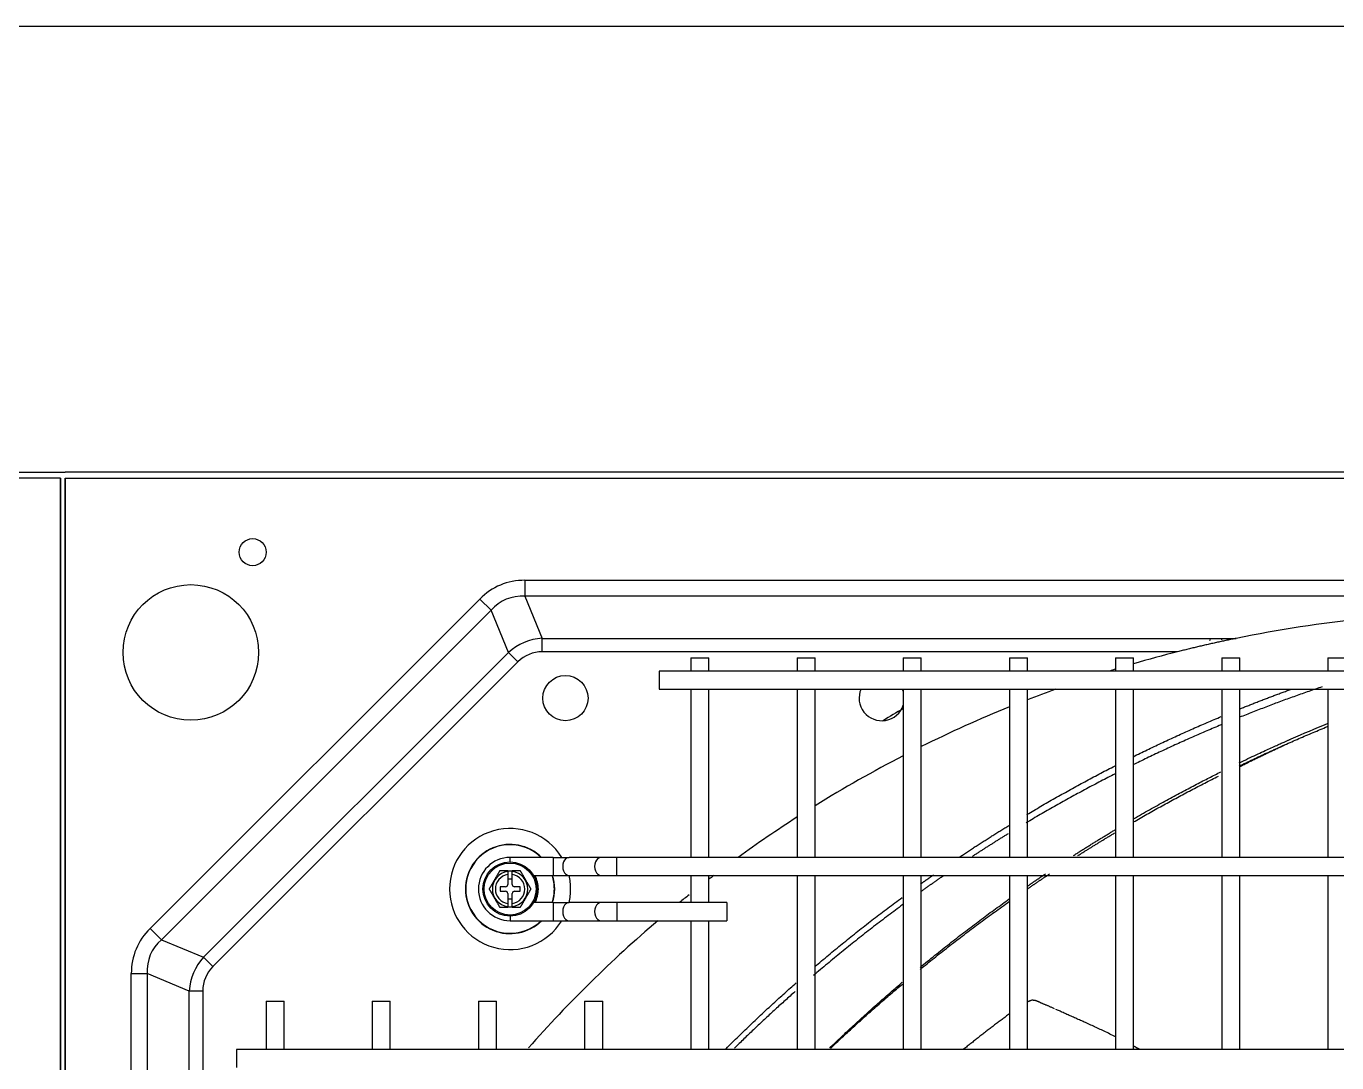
# Model space of a CAD drawing. Header units: millimetres. Extents: x 0 to 504600, y 0 to 118800.
# Drawn here: x 437497.9 to 437787.9, y 46309 to 46538.4 of the extents above; entities that cross this region are included whole.
import ezdxf

# ---------------------------------------------------------------- set-up
doc = ezdxf.new("R2010")
doc.units = ezdxf.units.MM
doc.header["$LTSCALE"] = 200
doc.layers.add('LG-AIRCON', color=240, linetype='Continuous')

# ---------------------------------------------------------------- blocks, each defined once
blk = doc.blocks.new('UXC')
at = {"layer": 'LG-AIRCON', "color": 0}
for p, q in [((-390.35, 762), (391.35, 762)), ((390.35, 760.7), (-390.35, 760.7)), ((390.35, 760.7), (390.35, 733)), ((390.35, 733), (390.35, 760.7)), ((1168.46, 762), (391.35, 762)), ((391.35, 733), (391.35, 760.7)), ((391.35, 760.7), (391.35, 733)), ((391.35, 760.7), (1168.46, 760.7)), ((493.1, 738.07), (493.1, 734.54)), ((493.1, 738.07), (1111.1, 738.07)), ((410.14, 661.04), (483.1, 733.93)), ((483.1, 733.93), (485.6, 731.43)), ((493.1, 734.54), (496.95, 725.23)), ((1111.1, 734.54), (493.1, 734.54)), ((390.35, 733), (390.35, 30)), ((390.35, 30), (390.35, 733)), ((391.35, 30), (391.35, 733)), ((391.35, 733), (391.35, 30)), ((485.6, 731.43), (412.64, 658.54)), ((489.45, 722.13), (485.6, 731.43)), ((496.95, 722.26), (496.95, 725.23)), ((496.95, 725.23), (650.51, 725.23)), ((637.53, 722.26), (496.95, 722.26)), ((421.94, 654.68), (489.45, 722.13)), ((491.55, 720.03), (424.04, 652.58)), ((491.55, 720.03), (489.45, 722.13)), ((529.81, 720.91), (533.81, 720.91)), ((529.81, 720.91), (529.81, 717.99)), ((533.81, 717.99), (533.81, 720.91)), ((553.31, 720.91), (557.31, 720.91)), ((553.31, 720.91), (553.31, 717.99)), ((557.31, 717.99), (557.31, 720.91)), ((576.81, 720.91), (580.81, 720.91)), ((576.81, 720.91), (576.81, 717.99)), ((580.81, 717.99), (580.81, 720.91)), ((600.31, 720.91), (604.31, 720.91)), ((600.31, 720.91), (600.31, 717.99)), ((604.31, 717.99), (604.31, 720.91)), ((623.81, 720.91), (623.81, 717.99)), ((623.81, 720.91), (627.81, 720.91)), ((627.81, 717.99), (627.81, 720.91)), ((647.31, 720.91), (647.31, 717.99)), ((647.31, 720.91), (651.31, 720.91)), ((651.31, 717.99), (651.31, 720.91)), ((670.81, 720.91), (674.81, 720.91)), ((670.81, 720.91), (670.81, 717.99)), ((522.8, 718), (522.8, 716)), ((1081.32, 718), (522.8, 718)), ((522.8, 716), (522.8, 714)), ((522.8, 714), (1081.32, 714)), ((529.81, 714), (529.81, 676.75)), ((533.81, 676.75), (533.81, 714)), ((553.31, 714), (553.31, 676.75)), ((557.31, 676.75), (557.31, 714)), ((576.81, 714), (576.81, 676.75)), ((580.81, 676.75), (580.81, 714)), ((600.31, 714), (600.31, 676.75)), ((604.31, 676.75), (604.31, 714)), ((623.81, 714), (623.81, 676.75)), ((627.81, 676.75), (627.81, 714)), ((647.31, 714), (647.31, 676.75)), ((651.31, 676.75), (651.31, 714)), ((670.81, 714), (670.81, 676.75)), ((489.81, 675.75), (489.81, 676.75)), ((499.33, 676.75), (489.81, 676.75)), ((499.33, 676.75), (499.33, 672.75)), ((499.33, 676.75), (502.87, 676.75)), ((509.94, 676.75), (502.87, 676.75)), ((513.47, 676.75), (509.94, 676.75)), ((1090.65, 676.75), (513.47, 676.75)), ((513.47, 672.75), (513.47, 676.75)), ((489.31, 673.75), (490.31, 673.75)), ((489.31, 673.64), (489.31, 672.96)), ((489.31, 672.96), (489.31, 670.75)), ((490.31, 672.96), (490.31, 673.64)), ((490.31, 670.75), (490.31, 672.96)), ((487.61, 670.25), (487.61, 669.25)), ((488.81, 670.25), (487.61, 670.25)), ((490.31, 671.95), (489.31, 671.95)), ((492.01, 670.25), (490.81, 670.25)), ((492.01, 669.25), (492.01, 670.25)), ((495.01, 672.75), (499.33, 672.75)), ((499.33, 672.75), (502.87, 672.75)), ((502.87, 672.75), (509.94, 672.75)), ((509.94, 672.75), (513.47, 672.75)), ((513.47, 672.75), (1090.65, 672.75)), ((529.81, 672.74), (529.81, 666.75)), ((533.81, 666.75), (533.81, 672.74)), ((553.31, 672.74), (553.31, 634.25)), ((557.31, 634.25), (557.31, 672.74)), ((576.81, 672.74), (576.81, 634.25)), ((580.81, 634.25), (580.81, 672.74)), ((600.31, 672.74), (600.31, 634.25)), ((604.31, 634.25), (604.31, 672.74)), ((623.81, 672.74), (623.81, 634.25)), ((627.81, 634.25), (627.81, 672.74)), ((647.31, 672.74), (647.31, 634.25)), ((651.31, 634.25), (651.31, 672.74)), ((670.81, 672.74), (670.81, 634.25)), ((487.61, 669.25), (488.81, 669.25)), ((489.31, 668.75), (489.31, 666.54)), ((489.31, 667.55), (490.31, 667.55)), ((490.31, 666.54), (490.31, 668.75)), ((490.81, 669.25), (492.01, 669.25)), ((489.31, 666.54), (489.31, 665.86)), ((490.31, 665.75), (489.31, 665.75)), ((490.31, 665.86), (490.31, 666.54)), ((499.33, 666.75), (495.01, 666.75)), ((499.33, 666.75), (499.33, 662.75)), ((499.33, 666.75), (502.87, 666.75)), ((509.94, 666.75), (502.87, 666.75)), ((513.47, 666.75), (509.94, 666.75)), ((513.47, 666.75), (513.47, 662.75)), ((537.76, 666.75), (513.47, 666.75)), ((537.76, 666.75), (537.76, 662.75)), ((489.81, 663.75), (489.81, 662.75)), ((489.81, 662.75), (499.33, 662.75)), ((499.33, 662.75), (502.87, 662.75)), ((502.87, 662.75), (509.94, 662.75)), ((509.94, 662.75), (513.47, 662.75)), ((513.47, 662.75), (537.76, 662.75)), ((529.81, 662.74), (529.81, 634.25)), ((533.81, 634.25), (533.81, 662.74)), ((410.14, 661.04), (412.64, 658.54)), ((412.64, 658.54), (421.94, 654.68)), ((424.04, 652.58), (421.94, 654.68)), ((405.99, 651.03), (409.53, 651.03)), ((405.99, 111.03), (405.99, 651.03)), ((418.83, 647.18), (409.53, 651.03)), ((409.53, 651.03), (409.53, 111.03)), ((421.8, 647.18), (418.83, 647.18)), ((418.83, 114.89), (418.83, 647.18)), ((421.8, 647.18), (421.8, 114.89)), ((435.81, 644.91), (435.81, 634.25)), ((435.81, 644.91), (439.81, 644.91)), ((439.81, 634.25), (439.81, 644.91)), ((459.31, 644.91), (463.31, 644.91)), ((459.31, 644.91), (459.31, 634.25)), ((463.31, 634.25), (463.31, 644.91)), ((482.81, 644.91), (486.81, 644.91)), ((482.81, 644.91), (482.81, 634.25)), ((486.81, 634.25), (486.81, 644.91)), ((506.31, 644.91), (510.31, 644.91)), ((506.31, 644.91), (506.31, 634.25)), ((510.31, 634.25), (510.31, 644.91)), ((429.3, 634.25), (429.3, 632.25)), ((1174.82, 634.25), (429.3, 634.25)), ((429.3, 632.25), (429.3, 630.25))]:
    blk.add_line(p, q, dxfattribs=at)
for points in [[(650.51, 725.23), (650.25, 725.18), (649.99, 725.12), (649.73, 725.07), (649.47, 725.02), (649.21, 724.96), (648.96, 724.91), (648.7, 724.85), (648.44, 724.8), (648.18, 724.74), (647.92, 724.69), (647.66, 724.63), (647.4, 724.58), (647.14, 724.52), (646.89, 724.47), (646.63, 724.41), (646.37, 724.35), (646.11, 724.3), (645.85, 724.24), (645.59, 724.18), (645.33, 724.12), (645.07, 724.06), (644.81, 724.01), (644.55, 723.95), (644.29, 723.89), (644.03, 723.83), (643.77, 723.77), (643.51, 723.71), (643.25, 723.65), (642.99, 723.59), (642.73, 723.53), (642.47, 723.47), (642.21, 723.41), (641.95, 723.34), (641.69, 723.28), (641.43, 723.22), (641.17, 723.16), (640.91, 723.1), (640.65, 723.03), (640.39, 722.97), (640.13, 722.91), (639.87, 722.84), (639.61, 722.78), (639.35, 722.72), (639.09, 722.65), (638.82, 722.59), (638.56, 722.52), (638.3, 722.46), (638.04, 722.39), (637.79, 722.33), (637.53, 722.26)], [(644.84, 724.83), (644.84, 724.83), (644.83, 724.83), (644.83, 724.83), (644.82, 724.83), (644.82, 724.83), (644.81, 724.83), (644.81, 724.83), (644.8, 724.82), (644.8, 724.82), (644.79, 724.82), (644.79, 724.82), (644.79, 724.82), (644.78, 724.82), (644.78, 724.82), (644.77, 724.82), (644.77, 724.82), (644.76, 724.81), (644.76, 724.81), (644.75, 724.81), (644.75, 724.81), (644.74, 724.81), (644.74, 724.81), (644.73, 724.81), (644.73, 724.81), (644.73, 724.81), (644.72, 724.81), (644.72, 724.8), (644.71, 724.8), (644.71, 724.8), (644.7, 724.8), (644.7, 724.8), (644.69, 724.8), (644.69, 724.8), (644.68, 724.8), (644.68, 724.8), (644.67, 724.8), (644.67, 724.79), (644.66, 724.79), (644.66, 724.79), (644.66, 724.79), (644.65, 724.79), (644.65, 724.79), (644.64, 724.79), (644.64, 724.79), (644.63, 724.79), (644.63, 724.78), (644.62, 724.78), (644.62, 724.78), (644.61, 724.78), (644.61, 724.78)], [(647.24, 725.07), (647.24, 725.06), (647.24, 725.06), (647.24, 725.05), (647.24, 725.05), (647.24, 725.05), (647.24, 725.04), (647.24, 725.04), (647.24, 725.03), (647.24, 725.03), (647.25, 725.03), (647.25, 725.02), (647.25, 725.02), (647.25, 725.01), (647.25, 725.01), (647.25, 725.01), (647.25, 725), (647.25, 725), (647.25, 724.99), (647.25, 724.99), (647.25, 724.99), (647.25, 724.98), (647.26, 724.98), (647.26, 724.98), (647.26, 724.97), (647.26, 724.97), (647.26, 724.96), (647.26, 724.96), (647.26, 724.96), (647.26, 724.95), (647.26, 724.95), (647.26, 724.94), (647.26, 724.94), (647.27, 724.94), (647.27, 724.93), (647.27, 724.93), (647.27, 724.92), (647.27, 724.92), (647.27, 724.92), (647.27, 724.91), (647.27, 724.91), (647.27, 724.9), (647.27, 724.9), (647.27, 724.9), (647.27, 724.89), (647.28, 724.89), (647.28, 724.88), (647.28, 724.88), (647.28, 724.88), (647.28, 724.87), (647.28, 724.87)], [(651.2, 709.57), (651.43, 709.67), (651.66, 709.76), (651.89, 709.85), (652.12, 709.94), (652.35, 710.04), (652.58, 710.13), (652.81, 710.22), (653.04, 710.31), (653.27, 710.4), (653.5, 710.49), (653.73, 710.58), (653.96, 710.68), (654.19, 710.77), (654.42, 710.86), (654.65, 710.95), (654.88, 711.04), (655.12, 711.13), (655.35, 711.22), (655.58, 711.31), (655.81, 711.4), (656.04, 711.49), (656.27, 711.58), (656.5, 711.66), (656.74, 711.75), (656.97, 711.84), (657.2, 711.93), (657.43, 712.02), (657.66, 712.11), (657.89, 712.2), (658.13, 712.28), (658.36, 712.37), (658.59, 712.46), (658.82, 712.55), (659.06, 712.63), (659.29, 712.72), (659.52, 712.81), (659.75, 712.89), (659.99, 712.98), (660.22, 713.07), (660.45, 713.15), (660.68, 713.24), (660.92, 713.33), (661.15, 713.41), (661.38, 713.5), (661.62, 713.58), (661.85, 713.67), (662.08, 713.75), (662.32, 713.84), (662.55, 713.92), (662.78, 714.01)], [(669.55, 714.5), (669.18, 714.38), (668.81, 714.25), (668.44, 714.13), (668.07, 714), (667.7, 713.88), (667.33, 713.75), (666.96, 713.62), (666.59, 713.49), (666.22, 713.36), (665.85, 713.24), (665.48, 713.11), (665.11, 712.98), (664.74, 712.85), (664.37, 712.72), (664, 712.59), (663.64, 712.45), (663.27, 712.32), (662.9, 712.19), (662.53, 712.06), (662.17, 711.93), (661.8, 711.79), (661.43, 711.66), (661.06, 711.52), (660.7, 711.39), (660.33, 711.26), (659.96, 711.12), (659.6, 710.98), (659.23, 710.85), (658.87, 710.71), (658.5, 710.57), (658.14, 710.44), (657.77, 710.3), (657.41, 710.16), (657.04, 710.02), (656.68, 709.88), (656.31, 709.74), (655.95, 709.6), (655.58, 709.46), (655.22, 709.32), (654.86, 709.18), (654.49, 709.04), (654.13, 708.9), (653.77, 708.76), (653.4, 708.61), (653.04, 708.47), (652.68, 708.33), (652.31, 708.18), (651.95, 708.04), (651.59, 707.9), (651.23, 707.75)], [(627.7, 699.04), (628.08, 699.23), (628.47, 699.42), (628.85, 699.61), (629.24, 699.8), (629.62, 699.98), (630.01, 700.17), (630.4, 700.36), (630.78, 700.54), (631.17, 700.73), (631.55, 700.92), (631.94, 701.1), (632.33, 701.28), (632.71, 701.47), (633.1, 701.65), (633.49, 701.83), (633.88, 702.02), (634.27, 702.2), (634.65, 702.38), (635.04, 702.56), (635.43, 702.74), (635.82, 702.92), (636.21, 703.1), (636.6, 703.28), (636.99, 703.46), (637.38, 703.64), (637.77, 703.81), (638.16, 703.99), (638.55, 704.17), (638.94, 704.34), (639.33, 704.52), (639.72, 704.7), (640.11, 704.87), (640.51, 705.04), (640.9, 705.22), (641.29, 705.39), (641.68, 705.56), (642.07, 705.74), (642.47, 705.91), (642.86, 706.08), (643.25, 706.25), (643.65, 706.42), (644.04, 706.59), (644.43, 706.76), (644.83, 706.93), (645.22, 707.1), (645.62, 707.26), (646.01, 707.43), (646.41, 707.6), (646.8, 707.76), (647.2, 707.93)], [(647.16, 706.09), (646.76, 705.92), (646.37, 705.75), (645.97, 705.59), (645.58, 705.42), (645.18, 705.25), (644.79, 705.09), (644.39, 704.92), (644, 704.75), (643.61, 704.58), (643.21, 704.41), (642.82, 704.24), (642.42, 704.07), (642.03, 703.9), (641.64, 703.73), (641.25, 703.55), (640.85, 703.38), (640.46, 703.21), (640.07, 703.04), (639.68, 702.86), (639.29, 702.69), (638.89, 702.51), (638.5, 702.34), (638.11, 702.16), (637.72, 701.98), (637.33, 701.81), (636.94, 701.63), (636.55, 701.45), (636.16, 701.27), (635.77, 701.09), (635.38, 700.91), (634.99, 700.73), (634.6, 700.55), (634.21, 700.37), (633.83, 700.19), (633.44, 700.01), (633.05, 699.83), (632.66, 699.64), (632.27, 699.46), (631.89, 699.28), (631.5, 699.09), (631.11, 698.91), (630.73, 698.72), (630.34, 698.53), (629.95, 698.35), (629.57, 698.16), (629.18, 697.97), (628.8, 697.79), (628.41, 697.6), (628.03, 697.41), (627.64, 697.22)], [(651.13, 697.66), (651.64, 697.91), (652.14, 698.15), (652.63, 698.38), (653.11, 698.61), (653.58, 698.83), (654.03, 699.05), (654.48, 699.25), (654.91, 699.46), (655.33, 699.65), (655.74, 699.84), (656.13, 700.03), (656.52, 700.21), (656.89, 700.38), (657.26, 700.55), (657.61, 700.71), (657.94, 700.86), (658.27, 701.01), (658.59, 701.15), (658.89, 701.29), (659.18, 701.42), (659.46, 701.55), (659.73, 701.67), (659.98, 701.78), (660.22, 701.89), (660.46, 702), (660.68, 702.1), (660.88, 702.19), (661.08, 702.28), (661.26, 702.36), (661.43, 702.43), (661.59, 702.5), (661.74, 702.57), (661.88, 702.63), (662, 702.68), (662.11, 702.73), (662.21, 702.78), (662.3, 702.82), (662.37, 702.85), (662.44, 702.88), (662.49, 702.9), (662.53, 702.92), (662.7, 702.99), (663.7, 703.43), (664.7, 703.86), (665.7, 704.29), (666.7, 704.72), (667.69, 705.14), (668.69, 705.55), (669.68, 705.97), (670.68, 706.38)], [(651.13, 696.97), (651.51, 697.16), (651.9, 697.34), (652.28, 697.53), (652.67, 697.71), (653.06, 697.9), (653.45, 698.08), (653.83, 698.27), (654.22, 698.45), (654.61, 698.63), (655, 698.81), (655.38, 698.99), (655.77, 699.18), (656.16, 699.36), (656.55, 699.54), (656.94, 699.72), (657.33, 699.9), (657.72, 700.07), (658.11, 700.25), (658.5, 700.43), (658.89, 700.61), (659.28, 700.78), (659.67, 700.96), (660.06, 701.14), (660.45, 701.31), (660.84, 701.49), (661.23, 701.66), (661.62, 701.84), (662.01, 702.01), (662.41, 702.18), (662.8, 702.35), (663.19, 702.53), (663.58, 702.7), (663.98, 702.87), (664.37, 703.04), (664.76, 703.21), (665.16, 703.38), (665.55, 703.55), (665.94, 703.72), (666.34, 703.89), (666.73, 704.05), (667.13, 704.22), (667.52, 704.39), (667.92, 704.56), (668.31, 704.72), (668.71, 704.89), (669.1, 705.05), (669.5, 705.22), (669.89, 705.38), (670.29, 705.54), (670.68, 705.71)], [(651.26, 696.83), (651.47, 696.93), (651.67, 697.03), (651.87, 697.14), (652.07, 697.24), (652.27, 697.34), (652.47, 697.44), (652.68, 697.54), (652.88, 697.64), (653.08, 697.74), (653.28, 697.84), (653.48, 697.94), (653.69, 698.04), (653.89, 698.14), (654.09, 698.24), (654.29, 698.34), (654.5, 698.44), (654.7, 698.54), (654.9, 698.64), (655.1, 698.74), (655.31, 698.84), (655.51, 698.93), (655.71, 699.03), (655.92, 699.13), (656.12, 699.23), (656.32, 699.33), (656.53, 699.43), (656.73, 699.52), (656.93, 699.62), (657.14, 699.72), (657.34, 699.81), (657.54, 699.91), (657.75, 700.01), (657.95, 700.1), (658.15, 700.2), (658.36, 700.3), (658.56, 700.39), (658.77, 700.49), (658.97, 700.58), (659.17, 700.68), (659.38, 700.78), (659.58, 700.87), (659.79, 700.97), (659.99, 701.06), (660.2, 701.16), (660.4, 701.25), (660.61, 701.34), (660.81, 701.44), (661.02, 701.53), (661.22, 701.63), (661.43, 701.72)], [(604.2, 686.25), (604.58, 686.48), (604.96, 686.71), (605.35, 686.93), (605.73, 687.16), (606.12, 687.39), (606.5, 687.61), (606.89, 687.84), (607.27, 688.06), (607.66, 688.29), (608.04, 688.51), (608.43, 688.73), (608.82, 688.95), (609.2, 689.18), (609.59, 689.4), (609.98, 689.62), (610.36, 689.84), (610.75, 690.06), (611.14, 690.28), (611.53, 690.5), (611.92, 690.72), (612.3, 690.93), (612.69, 691.15), (613.08, 691.37), (613.47, 691.58), (613.86, 691.8), (614.25, 692.01), (614.64, 692.23), (615.03, 692.44), (615.42, 692.66), (615.81, 692.87), (616.2, 693.08), (616.59, 693.29), (616.99, 693.51), (617.38, 693.72), (617.77, 693.93), (618.16, 694.14), (618.55, 694.35), (618.95, 694.55), (619.34, 694.76), (619.73, 694.97), (620.13, 695.18), (620.52, 695.38), (620.91, 695.59), (621.31, 695.8), (621.7, 696), (622.1, 696.21), (622.49, 696.41), (622.89, 696.61), (623.28, 696.82), (623.68, 697.02)], [(623.71, 695.25), (623.31, 695.05), (622.91, 694.84), (622.51, 694.64), (622.11, 694.43), (621.72, 694.23), (621.32, 694.02), (620.92, 693.81), (620.52, 693.61), (620.12, 693.4), (619.73, 693.19), (619.33, 692.98), (618.93, 692.77), (618.54, 692.56), (618.14, 692.35), (617.74, 692.14), (617.35, 691.93), (616.95, 691.71), (616.56, 691.5), (616.16, 691.29), (615.77, 691.07), (615.37, 690.86), (614.98, 690.64), (614.58, 690.43), (614.19, 690.21), (613.8, 690), (613.4, 689.78), (613.01, 689.56), (612.62, 689.34), (612.22, 689.12), (611.83, 688.9), (611.44, 688.68), (611.05, 688.46), (610.65, 688.24), (610.26, 688.02), (609.87, 687.8), (609.48, 687.58), (609.09, 687.35), (608.7, 687.13), (608.31, 686.9), (607.92, 686.68), (607.53, 686.45), (607.14, 686.23), (606.75, 686), (606.36, 685.77), (605.97, 685.55), (605.59, 685.32), (605.2, 685.09), (604.81, 684.86), (604.42, 684.63), (604.03, 684.4)], [(627.75, 684.59), (628.12, 684.8), (628.49, 685.02), (628.87, 685.23), (629.24, 685.44), (629.61, 685.66), (629.98, 685.87), (630.36, 686.08), (630.73, 686.29), (631.1, 686.5), (631.48, 686.71), (631.85, 686.92), (632.22, 687.13), (632.6, 687.34), (632.97, 687.55), (633.35, 687.76), (633.72, 687.96), (634.1, 688.17), (634.47, 688.38), (634.85, 688.58), (635.22, 688.79), (635.6, 689), (635.98, 689.2), (636.35, 689.41), (636.73, 689.61), (637.11, 689.81), (637.48, 690.02), (637.86, 690.22), (638.24, 690.42), (638.62, 690.62), (639, 690.82), (639.38, 691.02), (639.75, 691.23), (640.13, 691.43), (640.51, 691.62), (640.89, 691.82), (641.27, 692.02), (641.65, 692.22), (642.03, 692.42), (642.41, 692.61), (642.79, 692.81), (643.18, 693.01), (643.56, 693.2), (643.94, 693.4), (644.32, 693.59), (644.7, 693.79), (645.08, 693.98), (645.47, 694.18), (645.85, 694.37), (646.23, 694.56), (646.62, 694.75)], [(627.76, 685.26), (628.21, 685.52), (628.67, 685.78), (629.12, 686.04), (629.57, 686.3), (630.01, 686.56), (630.45, 686.81), (630.89, 687.06), (631.33, 687.3), (631.77, 687.55), (632.2, 687.79), (632.63, 688.03), (633.05, 688.27), (633.48, 688.5), (633.9, 688.74), (634.31, 688.97), (634.73, 689.2), (635.14, 689.42), (635.55, 689.65), (635.96, 689.87), (636.36, 690.09), (636.76, 690.31), (637.16, 690.52), (637.55, 690.73), (637.95, 690.94), (638.33, 691.15), (638.72, 691.36), (639.1, 691.56), (639.48, 691.76), (639.86, 691.96), (640.24, 692.16), (640.61, 692.36), (640.98, 692.55), (641.34, 692.74), (641.7, 692.93), (642.06, 693.12), (642.42, 693.3), (642.77, 693.49), (643.13, 693.67), (643.47, 693.85), (643.82, 694.02), (644.16, 694.2), (644.5, 694.37), (644.84, 694.54), (645.17, 694.71), (645.5, 694.88), (645.82, 695.04), (646.15, 695.2), (646.47, 695.37), (646.79, 695.52), (647.1, 695.68)], [(589.32, 676.85), (589.53, 677), (589.75, 677.14), (589.96, 677.28), (590.18, 677.43), (590.39, 677.57), (590.61, 677.71), (590.82, 677.85), (591.04, 678), (591.25, 678.14), (591.47, 678.28), (591.69, 678.42), (591.9, 678.56), (592.12, 678.7), (592.33, 678.85), (592.55, 678.99), (592.77, 679.13), (592.98, 679.27), (593.2, 679.41), (593.41, 679.55), (593.63, 679.69), (593.85, 679.83), (594.06, 679.97), (594.28, 680.11), (594.5, 680.25), (594.71, 680.39), (594.93, 680.53), (595.15, 680.66), (595.37, 680.8), (595.58, 680.94), (595.8, 681.08), (596.02, 681.22), (596.24, 681.36), (596.45, 681.49), (596.67, 681.63), (596.89, 681.77), (597.11, 681.91), (597.32, 682.04), (597.54, 682.18), (597.76, 682.32), (597.98, 682.45), (598.2, 682.59), (598.41, 682.73), (598.63, 682.86), (598.85, 683), (599.07, 683.13), (599.29, 683.27), (599.51, 683.4), (599.73, 683.54), (599.94, 683.67), (600.16, 683.81)], [(600.04, 681.99), (599.88, 681.89), (599.72, 681.79), (599.56, 681.69), (599.4, 681.59), (599.24, 681.5), (599.09, 681.4), (598.93, 681.3), (598.77, 681.2), (598.61, 681.1), (598.45, 681), (598.29, 680.91), (598.13, 680.81), (597.98, 680.71), (597.82, 680.61), (597.66, 680.51), (597.5, 680.41), (597.34, 680.31), (597.18, 680.21), (597.03, 680.11), (596.87, 680.01), (596.71, 679.91), (596.55, 679.81), (596.39, 679.71), (596.24, 679.61), (596.08, 679.51), (595.92, 679.41), (595.76, 679.31), (595.6, 679.21), (595.45, 679.11), (595.29, 679.01), (595.13, 678.91), (594.97, 678.81), (594.82, 678.71), (594.66, 678.61), (594.5, 678.51), (594.34, 678.41), (594.18, 678.31), (594.03, 678.21), (593.87, 678.1), (593.71, 678), (593.56, 677.9), (593.4, 677.8), (593.24, 677.7), (593.08, 677.6), (592.93, 677.49), (592.77, 677.39), (592.61, 677.29), (592.46, 677.19), (592.3, 677.09), (592.14, 676.98)], [(614.47, 677.15), (614.66, 677.28), (614.85, 677.4), (615.04, 677.52), (615.24, 677.64), (615.43, 677.76), (615.62, 677.88), (615.81, 678.01), (616, 678.13), (616.19, 678.25), (616.37, 678.36), (616.56, 678.48), (616.75, 678.6), (616.94, 678.72), (617.13, 678.84), (617.32, 678.96), (617.5, 679.07), (617.69, 679.19), (617.88, 679.31), (618.06, 679.42), (618.25, 679.54), (618.43, 679.66), (618.62, 679.77), (618.8, 679.89), (618.99, 680), (619.17, 680.11), (619.36, 680.23), (619.54, 680.34), (619.72, 680.45), (619.9, 680.57), (620.09, 680.68), (620.27, 680.79), (620.45, 680.9), (620.63, 681.01), (620.81, 681.12), (620.99, 681.23), (621.17, 681.34), (621.35, 681.45), (621.53, 681.56), (621.71, 681.67), (621.89, 681.78), (622.07, 681.89), (622.25, 682), (622.43, 682.1), (622.61, 682.21), (622.78, 682.32), (622.96, 682.43), (623.14, 682.53), (623.31, 682.64), (623.49, 682.74), (623.66, 682.85)], [(615.45, 677.14), (615.61, 677.24), (615.78, 677.35), (615.94, 677.45), (616.1, 677.55), (616.26, 677.66), (616.43, 677.76), (616.59, 677.86), (616.75, 677.96), (616.92, 678.07), (617.08, 678.17), (617.24, 678.27), (617.41, 678.37), (617.57, 678.47), (617.73, 678.58), (617.9, 678.68), (618.06, 678.78), (618.23, 678.88), (618.39, 678.98), (618.55, 679.08), (618.72, 679.19), (618.88, 679.29), (619.04, 679.39), (619.21, 679.49), (619.37, 679.59), (619.54, 679.69), (619.7, 679.79), (619.87, 679.89), (620.03, 679.99), (620.19, 680.09), (620.36, 680.2), (620.52, 680.3), (620.69, 680.4), (620.85, 680.5), (621.02, 680.6), (621.18, 680.7), (621.35, 680.8), (621.51, 680.9), (621.68, 681), (621.84, 681.1), (622.01, 681.2), (622.17, 681.29), (622.34, 681.39), (622.5, 681.49), (622.67, 681.59), (622.83, 681.69), (623, 681.79), (623.16, 681.89), (623.33, 681.99), (623.49, 682.09), (623.66, 682.19)], [(487.5, 673.75), (487.49, 673.73), (487.47, 673.7), (487.44, 673.64), (487.4, 673.57), (487.36, 673.5), (487.31, 673.42), (487.27, 673.34), (487.22, 673.25), (487.17, 673.17), (487.12, 673.08), (487.07, 672.99), (487.02, 672.91), (486.97, 672.82), (486.91, 672.73), (486.86, 672.64), (486.81, 672.55), (486.76, 672.46), (486.71, 672.37), (486.66, 672.28), (486.61, 672.2), (486.55, 672.11), (486.5, 672.02), (486.45, 671.93), (486.4, 671.84), (486.35, 671.75), (486.3, 671.66), (486.24, 671.57), (486.19, 671.48), (486.14, 671.39), (486.09, 671.3), (486.04, 671.21), (485.99, 671.12), (485.94, 671.03), (485.88, 670.94), (485.83, 670.86), (485.78, 670.77), (485.73, 670.68), (485.68, 670.59), (485.63, 670.5), (485.58, 670.41), (485.53, 670.33), (485.48, 670.24), (485.43, 670.16), (485.38, 670.08), (485.34, 670), (485.29, 669.92), (485.26, 669.86), (485.22, 669.8), (485.2, 669.77), (485.19, 669.75)], [(489.31, 673.75), (489.27, 673.75), (489.23, 673.75), (489.19, 673.75), (489.15, 673.75), (489.1, 673.75), (489.06, 673.75), (489.02, 673.75), (488.98, 673.75), (488.94, 673.75), (488.9, 673.75), (488.86, 673.75), (488.81, 673.75), (488.77, 673.75), (488.73, 673.75), (488.69, 673.75), (488.65, 673.75), (488.61, 673.75), (488.57, 673.75), (488.52, 673.75), (488.48, 673.75), (488.44, 673.75), (488.4, 673.75), (488.36, 673.75), (488.32, 673.75), (488.28, 673.75), (488.24, 673.75), (488.2, 673.75), (488.16, 673.75), (488.12, 673.75), (488.08, 673.75), (488.04, 673.75), (488, 673.75), (487.96, 673.75), (487.92, 673.75), (487.88, 673.75), (487.84, 673.75), (487.81, 673.75), (487.77, 673.75), (487.74, 673.75), (487.7, 673.75), (487.67, 673.75), (487.64, 673.75), (487.61, 673.75), (487.59, 673.75), (487.56, 673.75), (487.54, 673.75), (487.53, 673.75), (487.51, 673.75), (487.51, 673.75), (487.5, 673.75)], [(489.31, 673.75), (489.31, 673.75), (489.31, 673.75), (489.31, 673.74), (489.31, 673.74), (489.31, 673.74), (489.31, 673.74), (489.31, 673.73), (489.31, 673.73), (489.31, 673.73), (489.31, 673.73), (489.31, 673.73), (489.31, 673.72), (489.31, 673.72), (489.31, 673.72), (489.31, 673.72), (489.31, 673.71), (489.31, 673.71), (489.31, 673.71), (489.31, 673.71), (489.31, 673.71), (489.31, 673.7), (489.31, 673.7), (489.31, 673.7), (489.31, 673.7), (489.31, 673.69), (489.31, 673.69), (489.31, 673.69), (489.31, 673.69), (489.31, 673.68), (489.31, 673.68), (489.31, 673.68), (489.31, 673.68), (489.31, 673.68), (489.31, 673.67), (489.31, 673.67), (489.31, 673.67), (489.31, 673.67), (489.31, 673.66), (489.31, 673.66), (489.31, 673.66), (489.31, 673.66), (489.31, 673.66), (489.31, 673.65), (489.31, 673.65), (489.31, 673.65), (489.31, 673.65), (489.31, 673.64), (489.31, 673.64), (489.31, 673.64), (489.31, 673.64)], [(492.12, 673.75), (492.12, 673.75), (492.11, 673.75), (492.1, 673.75), (492.08, 673.75), (492.06, 673.75), (492.04, 673.75), (492.01, 673.75), (491.98, 673.75), (491.95, 673.75), (491.92, 673.75), (491.89, 673.75), (491.85, 673.75), (491.81, 673.75), (491.78, 673.75), (491.74, 673.75), (491.7, 673.75), (491.66, 673.75), (491.62, 673.75), (491.59, 673.75), (491.55, 673.75), (491.51, 673.75), (491.46, 673.75), (491.42, 673.75), (491.38, 673.75), (491.34, 673.75), (491.3, 673.75), (491.26, 673.75), (491.22, 673.75), (491.18, 673.75), (491.14, 673.75), (491.1, 673.75), (491.06, 673.75), (491.01, 673.75), (490.97, 673.75), (490.93, 673.75), (490.89, 673.75), (490.85, 673.75), (490.81, 673.75), (490.77, 673.75), (490.73, 673.75), (490.69, 673.75), (490.64, 673.75), (490.6, 673.75), (490.56, 673.75), (490.52, 673.75), (490.48, 673.75), (490.44, 673.75), (490.4, 673.75), (490.35, 673.75), (490.31, 673.75)], [(490.31, 673.64), (490.31, 673.64), (490.31, 673.64), (490.31, 673.64), (490.31, 673.65), (490.31, 673.65), (490.31, 673.65), (490.31, 673.65), (490.31, 673.65), (490.31, 673.66), (490.31, 673.66), (490.31, 673.66), (490.31, 673.66), (490.31, 673.67), (490.31, 673.67), (490.31, 673.67), (490.31, 673.67), (490.31, 673.68), (490.31, 673.68), (490.31, 673.68), (490.31, 673.68), (490.31, 673.68), (490.31, 673.69), (490.31, 673.69), (490.31, 673.69), (490.31, 673.69), (490.31, 673.7), (490.31, 673.7), (490.31, 673.7), (490.31, 673.7), (490.31, 673.7), (490.31, 673.71), (490.31, 673.71), (490.31, 673.71), (490.31, 673.71), (490.31, 673.72), (490.31, 673.72), (490.31, 673.72), (490.31, 673.72), (490.31, 673.73), (490.31, 673.73), (490.31, 673.73), (490.31, 673.73), (490.31, 673.73), (490.31, 673.74), (490.31, 673.74), (490.31, 673.74), (490.31, 673.74), (490.31, 673.75), (490.31, 673.75), (490.31, 673.75)], [(494.43, 669.75), (494.42, 669.77), (494.4, 669.8), (494.37, 669.86), (494.33, 669.93), (494.29, 670), (494.24, 670.08), (494.19, 670.16), (494.15, 670.25), (494.1, 670.33), (494.05, 670.42), (494, 670.51), (493.94, 670.59), (493.89, 670.68), (493.84, 670.77), (493.79, 670.86), (493.74, 670.95), (493.69, 671.04), (493.64, 671.13), (493.59, 671.22), (493.53, 671.3), (493.48, 671.39), (493.43, 671.48), (493.38, 671.57), (493.33, 671.66), (493.28, 671.75), (493.22, 671.84), (493.17, 671.93), (493.12, 672.02), (493.07, 672.11), (493.02, 672.2), (492.97, 672.29), (492.91, 672.38), (492.86, 672.47), (492.81, 672.56), (492.76, 672.64), (492.71, 672.73), (492.66, 672.82), (492.61, 672.91), (492.56, 673), (492.51, 673.09), (492.46, 673.17), (492.41, 673.26), (492.36, 673.34), (492.31, 673.42), (492.26, 673.5), (492.22, 673.58), (492.18, 673.64), (492.15, 673.7), (492.13, 673.73), (492.12, 673.75)], [(580.64, 670.86), (580.7, 670.9), (580.76, 670.94), (580.82, 670.98), (580.87, 671.02), (580.93, 671.06), (580.99, 671.11), (581.04, 671.15), (581.1, 671.19), (581.16, 671.23), (581.22, 671.27), (581.27, 671.31), (581.33, 671.35), (581.39, 671.39), (581.45, 671.43), (581.5, 671.47), (581.56, 671.51), (581.62, 671.55), (581.68, 671.59), (581.73, 671.63), (581.79, 671.68), (581.85, 671.72), (581.91, 671.76), (581.96, 671.8), (582.02, 671.84), (582.08, 671.88), (582.14, 671.92), (582.19, 671.96), (582.25, 672), (582.31, 672.04), (582.37, 672.08), (582.42, 672.12), (582.48, 672.16), (582.54, 672.2), (582.6, 672.24), (582.65, 672.28), (582.71, 672.32), (582.77, 672.36), (582.83, 672.41), (582.88, 672.45), (582.94, 672.49), (583, 672.53), (583.06, 672.57), (583.11, 672.61), (583.17, 672.65), (583.23, 672.69), (583.29, 672.73), (583.34, 672.77), (583.4, 672.81), (583.46, 672.85), (583.52, 672.89)], [(604.16, 670.29), (604.25, 670.34), (604.33, 670.4), (604.41, 670.46), (604.5, 670.52), (604.58, 670.57), (604.66, 670.63), (604.75, 670.69), (604.83, 670.75), (604.91, 670.8), (604.99, 670.86), (605.08, 670.92), (605.16, 670.97), (605.24, 671.03), (605.33, 671.09), (605.41, 671.14), (605.49, 671.2), (605.57, 671.26), (605.66, 671.31), (605.74, 671.37), (605.82, 671.43), (605.9, 671.48), (605.99, 671.54), (606.07, 671.6), (606.15, 671.65), (606.23, 671.71), (606.32, 671.76), (606.4, 671.82), (606.48, 671.88), (606.56, 671.93), (606.64, 671.99), (606.73, 672.04), (606.81, 672.1), (606.89, 672.15), (606.97, 672.21), (607.05, 672.26), (607.13, 672.32), (607.22, 672.38), (607.3, 672.43), (607.38, 672.49), (607.46, 672.54), (607.54, 672.6), (607.62, 672.65), (607.71, 672.71), (607.79, 672.76), (607.87, 672.81), (607.95, 672.87), (608.03, 672.92), (608.11, 672.98), (608.19, 673.03), (608.27, 673.09)], [(604.17, 669.7), (604.27, 669.76), (604.37, 669.83), (604.47, 669.9), (604.57, 669.97), (604.67, 670.04), (604.77, 670.11), (604.87, 670.18), (604.97, 670.25), (605.07, 670.31), (605.17, 670.38), (605.27, 670.45), (605.37, 670.52), (605.47, 670.59), (605.57, 670.66), (605.67, 670.72), (605.77, 670.79), (605.87, 670.86), (605.97, 670.93), (606.08, 671), (606.18, 671.07), (606.28, 671.13), (606.38, 671.2), (606.48, 671.27), (606.58, 671.34), (606.68, 671.41), (606.78, 671.47), (606.88, 671.54), (606.98, 671.61), (607.08, 671.68), (607.18, 671.74), (607.28, 671.81), (607.38, 671.88), (607.48, 671.95), (607.59, 672.02), (607.69, 672.08), (607.79, 672.15), (607.89, 672.22), (607.99, 672.29), (608.09, 672.35), (608.19, 672.42), (608.29, 672.49), (608.39, 672.56), (608.49, 672.62), (608.6, 672.69), (608.7, 672.76), (608.8, 672.83), (608.9, 672.89), (609, 672.96), (609.1, 673.03), (609.2, 673.09)], [(585.83, 672.76), (585.73, 672.69), (585.62, 672.62), (585.52, 672.55), (585.42, 672.48), (585.32, 672.41), (585.22, 672.34), (585.11, 672.27), (585.01, 672.2), (584.91, 672.13), (584.81, 672.06), (584.71, 671.99), (584.61, 671.92), (584.51, 671.85), (584.4, 671.78), (584.3, 671.71), (584.2, 671.64), (584.1, 671.57), (584, 671.5), (583.9, 671.43), (583.8, 671.36), (583.69, 671.29), (583.59, 671.21), (583.49, 671.14), (583.39, 671.07), (583.29, 671), (583.19, 670.93), (583.09, 670.86), (582.99, 670.79), (582.89, 670.72), (582.78, 670.65), (582.68, 670.58), (582.58, 670.51), (582.48, 670.44), (582.38, 670.36), (582.28, 670.29), (582.18, 670.22), (582.08, 670.15), (581.98, 670.08), (581.88, 670.01), (581.78, 669.94), (581.67, 669.87), (581.57, 669.8), (581.47, 669.72), (581.37, 669.65), (581.27, 669.58), (581.17, 669.51), (581.07, 669.44), (580.97, 669.37), (580.87, 669.3), (580.77, 669.22)], [(485.19, 669.75), (485.2, 669.73), (485.22, 669.7), (485.26, 669.64), (485.29, 669.57), (485.34, 669.5), (485.38, 669.42), (485.43, 669.34), (485.48, 669.25), (485.53, 669.17), (485.58, 669.08), (485.63, 668.99), (485.68, 668.91), (485.73, 668.82), (485.78, 668.73), (485.83, 668.64), (485.89, 668.55), (485.94, 668.46), (485.99, 668.37), (486.04, 668.28), (486.09, 668.2), (486.14, 668.11), (486.19, 668.02), (486.25, 667.93), (486.3, 667.84), (486.35, 667.75), (486.4, 667.66), (486.45, 667.57), (486.5, 667.48), (486.56, 667.39), (486.61, 667.3), (486.66, 667.21), (486.71, 667.12), (486.76, 667.03), (486.81, 666.94), (486.86, 666.86), (486.92, 666.77), (486.97, 666.68), (487.02, 666.59), (487.07, 666.5), (487.12, 666.41), (487.17, 666.33), (487.22, 666.24), (487.27, 666.16), (487.31, 666.08), (487.36, 666), (487.4, 665.92), (487.44, 665.86), (487.47, 665.8), (487.49, 665.77), (487.5, 665.75)], [(492.12, 665.75), (492.13, 665.77), (492.15, 665.8), (492.18, 665.86), (492.22, 665.93), (492.27, 666), (492.31, 666.08), (492.36, 666.16), (492.41, 666.25), (492.46, 666.33), (492.51, 666.42), (492.56, 666.51), (492.61, 666.59), (492.66, 666.68), (492.71, 666.77), (492.76, 666.86), (492.81, 666.95), (492.86, 667.04), (492.92, 667.13), (492.97, 667.22), (493.02, 667.3), (493.07, 667.39), (493.12, 667.48), (493.17, 667.57), (493.23, 667.66), (493.28, 667.75), (493.33, 667.84), (493.38, 667.93), (493.43, 668.02), (493.48, 668.11), (493.54, 668.2), (493.59, 668.29), (493.64, 668.38), (493.69, 668.47), (493.74, 668.56), (493.79, 668.64), (493.84, 668.73), (493.9, 668.82), (493.95, 668.91), (494, 669), (494.05, 669.09), (494.1, 669.17), (494.15, 669.26), (494.2, 669.34), (494.24, 669.42), (494.29, 669.5), (494.33, 669.58), (494.37, 669.64), (494.4, 669.7), (494.42, 669.73), (494.43, 669.75)], [(557.25, 652.57), (557.63, 652.89), (558, 653.21), (558.38, 653.53), (558.76, 653.85), (559.13, 654.17), (559.51, 654.49), (559.89, 654.8), (560.27, 655.12), (560.65, 655.43), (561.02, 655.75), (561.4, 656.06), (561.78, 656.38), (562.17, 656.69), (562.55, 657), (562.93, 657.32), (563.31, 657.63), (563.69, 657.94), (564.08, 658.25), (564.46, 658.56), (564.84, 658.87), (565.23, 659.18), (565.61, 659.49), (566, 659.8), (566.38, 660.1), (566.77, 660.41), (567.16, 660.72), (567.54, 661.02), (567.93, 661.33), (568.32, 661.63), (568.71, 661.94), (569.1, 662.24), (569.49, 662.54), (569.88, 662.85), (570.27, 663.15), (570.66, 663.45), (571.05, 663.75), (571.44, 664.05), (571.83, 664.35), (572.22, 664.65), (572.62, 664.95), (573.01, 665.25), (573.4, 665.55), (573.8, 665.84), (574.19, 666.14), (574.59, 666.44), (574.98, 666.73), (575.38, 667.03), (575.78, 667.32), (576.18, 667.61), (576.57, 667.91)], [(580.55, 652.41), (580.96, 652.75), (581.37, 653.09), (581.78, 653.43), (582.19, 653.76), (582.6, 654.1), (583.01, 654.43), (583.42, 654.76), (583.82, 655.09), (584.23, 655.41), (584.64, 655.74), (585.04, 656.06), (585.45, 656.38), (585.85, 656.71), (586.25, 657.02), (586.66, 657.34), (587.06, 657.66), (587.46, 657.97), (587.86, 658.29), (588.26, 658.6), (588.66, 658.91), (589.06, 659.22), (589.45, 659.53), (589.85, 659.83), (590.25, 660.14), (590.64, 660.44), (591.04, 660.74), (591.43, 661.04), (591.82, 661.34), (592.21, 661.64), (592.61, 661.93), (593, 662.23), (593.39, 662.52), (593.78, 662.81), (594.16, 663.1), (594.55, 663.39), (594.94, 663.68), (595.33, 663.96), (595.71, 664.25), (596.09, 664.53), (596.48, 664.81), (596.86, 665.09), (597.24, 665.37), (597.62, 665.65), (598.01, 665.92), (598.38, 666.2), (598.76, 666.47), (599.14, 666.74), (599.52, 667.02), (599.89, 667.28), (600.27, 667.55)], [(487.5, 665.75), (487.51, 665.75), (487.51, 665.75), (487.53, 665.75), (487.54, 665.75), (487.56, 665.75), (487.59, 665.75), (487.61, 665.75), (487.64, 665.75), (487.67, 665.75), (487.71, 665.75), (487.74, 665.75), (487.77, 665.75), (487.81, 665.75), (487.85, 665.75), (487.88, 665.75), (487.92, 665.75), (487.96, 665.75), (488, 665.75), (488.04, 665.75), (488.08, 665.75), (488.12, 665.75), (488.16, 665.75), (488.2, 665.75), (488.24, 665.75), (488.28, 665.75), (488.32, 665.75), (488.36, 665.75), (488.41, 665.75), (488.45, 665.75), (488.49, 665.75), (488.53, 665.75), (488.57, 665.75), (488.61, 665.75), (488.65, 665.75), (488.69, 665.75), (488.73, 665.75), (488.77, 665.75), (488.82, 665.75), (488.86, 665.75), (488.9, 665.75), (488.94, 665.75), (488.98, 665.75), (489.02, 665.75), (489.06, 665.75), (489.11, 665.75), (489.15, 665.75), (489.19, 665.75), (489.23, 665.75), (489.27, 665.75), (489.31, 665.75)], [(489.31, 665.86), (489.31, 665.86), (489.31, 665.86), (489.31, 665.86), (489.31, 665.85), (489.31, 665.85), (489.31, 665.85), (489.31, 665.85), (489.31, 665.85), (489.31, 665.84), (489.31, 665.84), (489.31, 665.84), (489.31, 665.84), (489.31, 665.83), (489.31, 665.83), (489.31, 665.83), (489.31, 665.83), (489.31, 665.82), (489.31, 665.82), (489.31, 665.82), (489.31, 665.82), (489.31, 665.82), (489.31, 665.81), (489.31, 665.81), (489.31, 665.81), (489.31, 665.81), (489.31, 665.8), (489.31, 665.8), (489.31, 665.8), (489.31, 665.8), (489.31, 665.8), (489.31, 665.79), (489.31, 665.79), (489.31, 665.79), (489.31, 665.79), (489.31, 665.78), (489.31, 665.78), (489.31, 665.78), (489.31, 665.78), (489.31, 665.77), (489.31, 665.77), (489.31, 665.77), (489.31, 665.77), (489.31, 665.77), (489.31, 665.76), (489.31, 665.76), (489.31, 665.76), (489.31, 665.76), (489.31, 665.75), (489.31, 665.75), (489.31, 665.75)], [(490.31, 665.75), (490.31, 665.75), (490.31, 665.75), (490.31, 665.76), (490.31, 665.76), (490.31, 665.76), (490.31, 665.76), (490.31, 665.77), (490.31, 665.77), (490.31, 665.77), (490.31, 665.77), (490.31, 665.77), (490.31, 665.78), (490.31, 665.78), (490.31, 665.78), (490.31, 665.78), (490.31, 665.79), (490.31, 665.79), (490.31, 665.79), (490.31, 665.79), (490.31, 665.8), (490.31, 665.8), (490.31, 665.8), (490.31, 665.8), (490.31, 665.8), (490.31, 665.81), (490.31, 665.81), (490.31, 665.81), (490.31, 665.81), (490.31, 665.82), (490.31, 665.82), (490.31, 665.82), (490.31, 665.82), (490.31, 665.82), (490.31, 665.83), (490.31, 665.83), (490.31, 665.83), (490.31, 665.83), (490.31, 665.84), (490.31, 665.84), (490.31, 665.84), (490.31, 665.84), (490.31, 665.85), (490.31, 665.85), (490.31, 665.85), (490.31, 665.85), (490.31, 665.85), (490.31, 665.86), (490.31, 665.86), (490.31, 665.86), (490.31, 665.86)], [(490.31, 665.75), (490.35, 665.75), (490.4, 665.75), (490.44, 665.75), (490.48, 665.75), (490.52, 665.75), (490.56, 665.75), (490.6, 665.75), (490.65, 665.75), (490.69, 665.75), (490.73, 665.75), (490.77, 665.75), (490.81, 665.75), (490.85, 665.75), (490.89, 665.75), (490.94, 665.75), (490.98, 665.75), (491.02, 665.75), (491.06, 665.75), (491.1, 665.75), (491.14, 665.75), (491.18, 665.75), (491.23, 665.75), (491.27, 665.75), (491.31, 665.75), (491.35, 665.75), (491.39, 665.75), (491.43, 665.75), (491.47, 665.75), (491.51, 665.75), (491.55, 665.75), (491.59, 665.75), (491.63, 665.75), (491.67, 665.75), (491.7, 665.75), (491.74, 665.75), (491.78, 665.75), (491.82, 665.75), (491.85, 665.75), (491.89, 665.75), (491.92, 665.75), (491.95, 665.75), (491.98, 665.75), (492.01, 665.75), (492.04, 665.75), (492.06, 665.75), (492.08, 665.75), (492.1, 665.75), (492.11, 665.75), (492.12, 665.75), (492.12, 665.75)], [(576.73, 666.3), (576.32, 666), (575.91, 665.7), (575.51, 665.4), (575.1, 665.1), (574.7, 664.79), (574.29, 664.49), (573.89, 664.19), (573.48, 663.88), (573.08, 663.58), (572.68, 663.28), (572.28, 662.97), (571.87, 662.66), (571.47, 662.36), (571.07, 662.05), (570.67, 661.74), (570.27, 661.43), (569.87, 661.12), (569.47, 660.81), (569.07, 660.5), (568.68, 660.19), (568.28, 659.88), (567.88, 659.57), (567.48, 659.26), (567.09, 658.94), (566.69, 658.63), (566.3, 658.32), (565.9, 658), (565.51, 657.68), (565.11, 657.37), (564.72, 657.05), (564.32, 656.73), (563.93, 656.42), (563.54, 656.1), (563.15, 655.78), (562.76, 655.46), (562.37, 655.14), (561.98, 654.82), (561.59, 654.5), (561.2, 654.18), (560.81, 653.85), (560.42, 653.53), (560.03, 653.21), (559.65, 652.88), (559.26, 652.56), (558.88, 652.23), (558.49, 651.91), (558.1, 651.58), (557.72, 651.25), (557.34, 650.93), (556.95, 650.6)], [(580.55, 651.98), (580.94, 652.29), (581.32, 652.6), (581.71, 652.91), (582.09, 653.23), (582.48, 653.54), (582.87, 653.85), (583.25, 654.16), (583.64, 654.47), (584.03, 654.78), (584.42, 655.09), (584.8, 655.39), (585.19, 655.7), (585.58, 656.01), (585.97, 656.32), (586.36, 656.62), (586.75, 656.93), (587.14, 657.23), (587.53, 657.54), (587.93, 657.84), (588.32, 658.14), (588.71, 658.45), (589.1, 658.75), (589.5, 659.05), (589.89, 659.35), (590.29, 659.65), (590.68, 659.95), (591.08, 660.25), (591.47, 660.55), (591.87, 660.85), (592.26, 661.14), (592.66, 661.44), (593.06, 661.74), (593.46, 662.03), (593.85, 662.33), (594.25, 662.62), (594.65, 662.92), (595.05, 663.21), (595.45, 663.51), (595.85, 663.8), (596.25, 664.09), (596.65, 664.38), (597.05, 664.67), (597.46, 664.96), (597.86, 665.25), (598.26, 665.54), (598.66, 665.83), (599.07, 666.12), (599.47, 666.41), (599.87, 666.7), (600.28, 666.98)], [(537.61, 634.42), (537.91, 634.73), (538.21, 635.03), (538.52, 635.33), (538.82, 635.63), (539.12, 635.93), (539.43, 636.23), (539.73, 636.52), (540.03, 636.82), (540.34, 637.12), (540.64, 637.42), (540.95, 637.72), (541.25, 638.01), (541.56, 638.31), (541.87, 638.6), (542.17, 638.9), (542.48, 639.19), (542.79, 639.49), (543.09, 639.78), (543.4, 640.08), (543.71, 640.37), (544.02, 640.66), (544.33, 640.96), (544.64, 641.25), (544.95, 641.54), (545.26, 641.83), (545.57, 642.12), (545.88, 642.41), (546.19, 642.7), (546.5, 642.99), (546.81, 643.28), (547.12, 643.57), (547.44, 643.86), (547.75, 644.15), (548.06, 644.44), (548.38, 644.72), (548.69, 645.01), (549, 645.3), (549.32, 645.58), (549.63, 645.87), (549.95, 646.15), (550.26, 646.44), (550.58, 646.72), (550.9, 647.01), (551.21, 647.29), (551.53, 647.58), (551.85, 647.86), (552.16, 648.14), (552.48, 648.42), (552.8, 648.7), (553.12, 648.99)], [(552.88, 647.05), (552.6, 646.81), (552.33, 646.56), (552.05, 646.32), (551.78, 646.08), (551.5, 645.83), (551.23, 645.59), (550.96, 645.34), (550.68, 645.1), (550.41, 644.85), (550.14, 644.6), (549.87, 644.36), (549.6, 644.11), (549.32, 643.87), (549.05, 643.62), (548.78, 643.37), (548.51, 643.12), (548.24, 642.87), (547.97, 642.63), (547.7, 642.38), (547.43, 642.13), (547.16, 641.88), (546.89, 641.63), (546.62, 641.38), (546.35, 641.13), (546.08, 640.88), (545.82, 640.63), (545.55, 640.38), (545.28, 640.13), (545.01, 639.88), (544.75, 639.62), (544.48, 639.37), (544.21, 639.12), (543.95, 638.87), (543.68, 638.61), (543.41, 638.36), (543.15, 638.11), (542.88, 637.85), (542.62, 637.6), (542.35, 637.34), (542.09, 637.09), (541.82, 636.83), (541.56, 636.58), (541.3, 636.32), (541.03, 636.07), (540.77, 635.81), (540.51, 635.55), (540.25, 635.3), (539.98, 635.04), (539.72, 634.78), (539.46, 634.52)], [(560.54, 634.56), (560.87, 634.88), (561.19, 635.19), (561.52, 635.51), (561.85, 635.82), (562.17, 636.13), (562.5, 636.44), (562.83, 636.75), (563.15, 637.06), (563.48, 637.36), (563.8, 637.67), (564.13, 637.97), (564.45, 638.28), (564.78, 638.58), (565.1, 638.88), (565.43, 639.18), (565.75, 639.48), (566.07, 639.78), (566.4, 640.08), (566.72, 640.38), (567.04, 640.67), (567.37, 640.97), (567.69, 641.26), (568.01, 641.56), (568.34, 641.85), (568.66, 642.14), (568.98, 642.43), (569.3, 642.72), (569.62, 643.01), (569.94, 643.3), (570.26, 643.58), (570.58, 643.87), (570.9, 644.15), (571.22, 644.44), (571.54, 644.72), (571.86, 645), (572.18, 645.28), (572.5, 645.56), (572.82, 645.84), (573.14, 646.12), (573.45, 646.4), (573.77, 646.67), (574.09, 646.95), (574.4, 647.22), (574.72, 647.5), (575.04, 647.77), (575.35, 648.04), (575.67, 648.31), (575.98, 648.58), (576.3, 648.85), (576.61, 649.12)], [(560.78, 634.56), (561.08, 634.85), (561.39, 635.14), (561.7, 635.43), (562.01, 635.72), (562.32, 636.01), (562.63, 636.31), (562.94, 636.6), (563.25, 636.89), (563.57, 637.17), (563.88, 637.46), (564.19, 637.75), (564.5, 638.04), (564.81, 638.33), (565.13, 638.62), (565.44, 638.9), (565.75, 639.19), (566.07, 639.48), (566.38, 639.76), (566.7, 640.05), (567.01, 640.33), (567.33, 640.62), (567.64, 640.9), (567.96, 641.19), (568.28, 641.47), (568.59, 641.76), (568.91, 642.04), (569.23, 642.32), (569.55, 642.6), (569.87, 642.89), (570.18, 643.17), (570.5, 643.45), (570.82, 643.73), (571.14, 644.01), (571.46, 644.29), (571.78, 644.57), (572.1, 644.85), (572.42, 645.13), (572.74, 645.41), (573.07, 645.68), (573.39, 645.96), (573.71, 646.24), (574.03, 646.52), (574.36, 646.79), (574.68, 647.07), (575, 647.34), (575.33, 647.62), (575.65, 647.89), (575.97, 648.17), (576.3, 648.44), (576.62, 648.72)], [(605.17, 645.1), (605.15, 645.1), (605.13, 645.09), (605.11, 645.08), (605.1, 645.08), (605.08, 645.07), (605.06, 645.06), (605.04, 645.05), (605.02, 645.05), (605.01, 645.04), (604.99, 645.03), (604.97, 645.02), (604.95, 645.02), (604.93, 645.01), (604.92, 645), (604.9, 644.99), (604.88, 644.99), (604.86, 644.98), (604.84, 644.97), (604.83, 644.97), (604.81, 644.96), (604.79, 644.95), (604.77, 644.94), (604.75, 644.94), (604.74, 644.93), (604.72, 644.92), (604.7, 644.91), (604.68, 644.91), (604.66, 644.9), (604.65, 644.89), (604.63, 644.88), (604.61, 644.87), (604.59, 644.87), (604.58, 644.86), (604.56, 644.85), (604.54, 644.84), (604.52, 644.84), (604.5, 644.83), (604.49, 644.82), (604.47, 644.81), (604.45, 644.81), (604.43, 644.8), (604.42, 644.79), (604.4, 644.78), (604.38, 644.77), (604.36, 644.77), (604.35, 644.76), (604.33, 644.75), (604.31, 644.74), (604.29, 644.73), (604.28, 644.73)], [(610.27, 643.26), (610.12, 643.33), (609.98, 643.39), (609.84, 643.46), (609.7, 643.52), (609.56, 643.58), (609.43, 643.64), (609.29, 643.7), (609.16, 643.76), (609.03, 643.81), (608.91, 643.87), (608.78, 643.92), (608.66, 643.97), (608.53, 644.02), (608.41, 644.07), (608.3, 644.12), (608.18, 644.17), (608.07, 644.22), (607.96, 644.26), (607.85, 644.31), (607.74, 644.35), (607.64, 644.39), (607.54, 644.44), (607.45, 644.48), (607.35, 644.52), (607.26, 644.56), (607.18, 644.6), (607.09, 644.64), (607.01, 644.68), (606.93, 644.72), (606.85, 644.76), (606.77, 644.8), (606.7, 644.83), (606.62, 644.87), (606.55, 644.9), (606.47, 644.93), (606.4, 644.96), (606.32, 644.98), (606.24, 645), (606.17, 645.03), (606.09, 645.05), (606.01, 645.06), (605.93, 645.08), (605.85, 645.09), (605.77, 645.1), (605.69, 645.11), (605.62, 645.12), (605.54, 645.13), (605.46, 645.13), (605.38, 645.13), (605.3, 645.13)], [(600.32, 642.12), (600.11, 641.97), (599.91, 641.81), (599.7, 641.66), (599.5, 641.51), (599.29, 641.35), (599.09, 641.2), (598.88, 641.05), (598.68, 640.9), (598.47, 640.74), (598.27, 640.59), (598.06, 640.44), (597.85, 640.29), (597.65, 640.13), (597.44, 639.98), (597.24, 639.83), (597.03, 639.67), (596.83, 639.52), (596.63, 639.36), (596.42, 639.21), (596.22, 639.05), (596.02, 638.9), (595.81, 638.74), (595.61, 638.59), (595.41, 638.43), (595.21, 638.28), (595, 638.12), (594.8, 637.96), (594.6, 637.8), (594.4, 637.65), (594.2, 637.49), (594, 637.33), (593.8, 637.17), (593.6, 637.02), (593.39, 636.86), (593.19, 636.7), (592.99, 636.54), (592.79, 636.38), (592.59, 636.22), (592.39, 636.06), (592.19, 635.9), (591.99, 635.74), (591.79, 635.58), (591.59, 635.43), (591.39, 635.27), (591.19, 635.11), (590.99, 634.95), (590.79, 634.79), (590.59, 634.62), (590.39, 634.46), (590.19, 634.3)], [(623.81, 637.05), (623.49, 637.21), (623.17, 637.36), (622.86, 637.52), (622.55, 637.67), (622.23, 637.82), (621.92, 637.97), (621.61, 638.12), (621.31, 638.27), (621, 638.41), (620.69, 638.56), (620.39, 638.7), (620.09, 638.84), (619.78, 638.98), (619.48, 639.12), (619.18, 639.26), (618.89, 639.4), (618.6, 639.53), (618.31, 639.66), (618.02, 639.79), (617.74, 639.92), (617.45, 640.05), (617.17, 640.18), (616.88, 640.31), (616.6, 640.43), (616.33, 640.56), (616.06, 640.68), (615.8, 640.79), (615.54, 640.91), (615.27, 641.03), (615.01, 641.15), (614.74, 641.26), (614.49, 641.38), (614.25, 641.48), (614.01, 641.59), (613.78, 641.69), (613.53, 641.8), (613.28, 641.91), (613.04, 642.02), (612.82, 642.12), (612.62, 642.21), (612.41, 642.3), (612.18, 642.4), (611.95, 642.51), (611.74, 642.6), (611.55, 642.69), (611.37, 642.77), (611.18, 642.85), (610.98, 642.94), (610.78, 643.03), (610.59, 643.12)], [(629.13, 634.25), (629.11, 634.27), (629.08, 634.28), (629.05, 634.3), (629.03, 634.31), (629, 634.33), (628.97, 634.34), (628.95, 634.35), (628.92, 634.37), (628.89, 634.38), (628.87, 634.4), (628.84, 634.41), (628.81, 634.43), (628.79, 634.44), (628.76, 634.46), (628.74, 634.47), (628.71, 634.49), (628.68, 634.5), (628.66, 634.51), (628.63, 634.53), (628.6, 634.54), (628.58, 634.56), (628.55, 634.57), (628.52, 634.59), (628.5, 634.6), (628.47, 634.62), (628.45, 634.63), (628.42, 634.64), (628.39, 634.66), (628.37, 634.67), (628.34, 634.69), (628.31, 634.7), (628.29, 634.72), (628.26, 634.73), (628.23, 634.74), (628.21, 634.76), (628.18, 634.77), (628.16, 634.79), (628.13, 634.8), (628.1, 634.82), (628.08, 634.83), (628.05, 634.84), (628.02, 634.86), (628, 634.87), (627.97, 634.89), (627.94, 634.9), (627.92, 634.92), (627.89, 634.93), (627.87, 634.94), (627.84, 634.96), (627.81, 634.97)]]:
    blk.add_lwpolyline(points, dxfattribs=at)
for centre, radius in [((432.85, 744.3), 3), ((419.16, 722.11), 15), ((502.06, 712), 5), ((489.81, 669.75), 6), ((489.81, 669.75), 5.75)]:
    blk.add_circle(centre, radius, dxfattribs=at)
for centre, radius, start, end in [((707.56, 446), 285, 90, 101.5487), ((707.56, 446), 285, 104.2259, 106.2505), ((707.56, 446), 285, 107.0899, 107.3717), ((572.06, 712), 5, 156.4142, 341.803), ((572.06, 712), 5, 18.1969, 23.5914), ((707.56, 446), 285, 109.89, 111.2409), ((677.71, 537), 200, 120.2979, 121.7842), ((707.56, 446), 285, 112.1064, 116.4066), ((707.56, 446), 285, 117.3088, 121.8161), ((707.56, 446), 285, 122.7681, 125.9387), ((489.81, 669.75), 13.4, 31.4886, 328.5112), ((489.81, 669.75), 9.87, 45.1857, 180), ((489.81, 669.75), 9.8, 45.6132, 314.3869), ((489.81, 669.75), 7, 90, 270), ((489.81, 669.75), 3.92, 97.3304, 262.6696), ((489.81, 669.75), 3.25, 98.8499, 261.1501), ((489.81, 669.75), 3.92, 277.3304, 82.6696), ((489.81, 669.75), 3.25, 278.8499, 81.1501), ((488.81, 670.75), 0.5, 270, 0), ((490.81, 670.75), 0.5, 180, 270), ((489.81, 669.75), 6.26, 0, 28.6368), ((489.81, 669.75), 9.8, 0, 17.8369), ((489.81, 669.75), 9.87, 342.3038, 17.6963), ((489.81, 669.75), 13.4, 0, 12.9376), ((707.56, 446), 285, 127.2873, 127.5643), ((489.81, 669.75), 9.87, 180, 314.8143), ((488.81, 668.75), 0.5, 0, 90), ((490.81, 668.75), 0.5, 90, 180), ((489.81, 669.75), 6.26, 331.3632, 0), ((489.81, 669.75), 9.8, 342.1631, 0), ((489.81, 669.75), 13.4, 347.0624, 0), ((707.56, 446), 285, 128.6784, 129.2349), ((707.56, 446), 285, 130.4899, 138.5705)]:
    blk.add_arc(centre, radius, start, end, dxfattribs=at)
for centre, major_axis, ratio, start_param, end_param in [((498.95, 709.79), (-11.27, 27.23), 0.678635, 6.009333, 6.557037), ((498.95, 709.79), (-9.97, 24.1), 0.575203, 6.009333, 6.557037), ((500.11, 706.99), (-7.18, 17.34), 0.799379, 6.009333, 6.557037), ((500.11, 706.99), (-6.09, 14.7), 0.678635, 6.009333, 6.557037), ((502.87, 674.75), (0, -2), 0.707107, 3.141589, 6.283185), ((509.94, 674.75), (0, -2), 0.707107, 3.141589, 6.283185), ((502.87, 664.75), (0, 2), 0.707107, 0, 3.141596), ((509.94, 664.75), (0, 2), 0.707107, 0, 3.141596), ((434.28, 645.17), (-27.23, 11.29), 0.678562, 6.009009, 6.557362), ((434.28, 645.17), (-24.09, 9.99), 0.575125, 6.009009, 6.557362), ((437.08, 644.01), (-17.34, 7.19), 0.799319, 6.009009, 6.557362), ((437.08, 644.01), (-14.7, 6.09), 0.678562, 6.009009, 6.557362)]:
    blk.add_ellipse(centre, major_axis=major_axis, ratio=ratio, start_param=start_param, end_param=end_param, dxfattribs=at)
blk = doc.blocks.new('UXC+UXC')
at = {"layer": 'LG-AIRCON', "color": 0}
blk.add_blockref('UXC', (1640, 0), dxfattribs=at)

msp = doc.modelspace()

# ---------------------------------------------------------------- linework, layer by layer
at = {"layer": 'LG-AIRCON', "color": 8}
msp.add_lwpolyline([(434944.22, 46538.42), (438424.22, 46538.42), (438424.22, 45578.42), (434944.22, 45578.42)], close=True, dxfattribs=at)

# ---------------------------------------------------------------- block references
at = {"layer": 'LG-AIRCON', "color": 211}
msp.add_blockref('UXC+UXC', (435475.17, 45677.72), dxfattribs=at)

doc.saveas('drawing.dxf')
